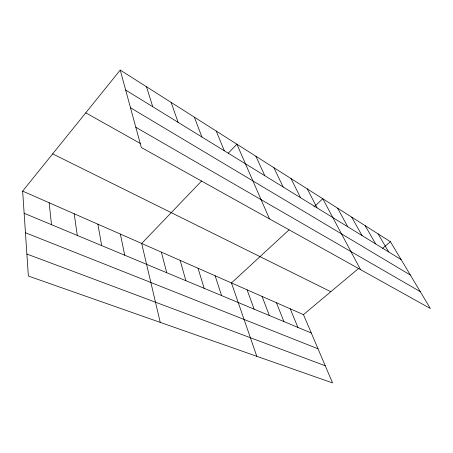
<?xml version="1.0" encoding="UTF-8"?>
<svg xmlns="http://www.w3.org/2000/svg" width="453" height="453" viewBox="0 0 453 453"><rect width="100%" height="100%" fill="white"/><g stroke="black" fill="none" stroke-linecap="round" stroke-linejoin="round"><path stroke-width="0.68" d="M22.65 191.098L303.47 314.631L332.559 382.927L28.358 276.047L22.65 191.098L120.232 70.073L390.446 241.738L430.35 308.504L141.325 147.514L120.232 70.073M201.625 180.968L141.681 243.459L160.22 322.377M228.193 153.267L236.902 144.19L269.478 218.895M288.997 229.92L231.46 282.955L256.806 356.313M313.969 206.902L322.802 198.765L360.531 269.614M303.47 314.631L358.748 268.301M382.57 248.34L390.446 241.738M26.88 254.048L325.243 365.752M25.447 232.751L318.017 348.793M24.139 213.278L311.29 332.989M52.656 153.884L330.815 291.715M85.753 112.831L140.724 143.686M135.804 127.242L420.265 291.63M130.492 107.757L410.339 275.022M125.679 90.073L401.12 259.597M378.091 233.89L388.674 251.942M365.186 225.696L375.662 243.929M351.704 217.129L362.043 235.549M337.587 208.159L347.774 226.766M307.293 188.912L317.089 207.882M291.013 178.573L300.56 197.706M273.901 167.701L283.159 186.998M255.888 156.257L264.812 175.707M290.231 308.81L297.887 327.4M216.234 131.064L224.326 150.792M276.449 302.746L283.912 321.579M194.354 117.163L201.919 136.999M262.083 296.426L269.342 315.503M247.1 289.835L254.127 309.161M171.149 102.418L178.103 122.344M215.118 275.764L221.585 295.594M146.483 86.749L152.74 106.732M198.023 268.244L204.161 288.329M180.124 260.373L185.9 280.718M161.364 252.117L166.727 272.723M120.362 234.082L124.728 255.215M97.893 224.195L101.665 245.6M74.196 213.771L77.293 235.441M49.151 202.751L51.495 224.682"/></g></svg>
